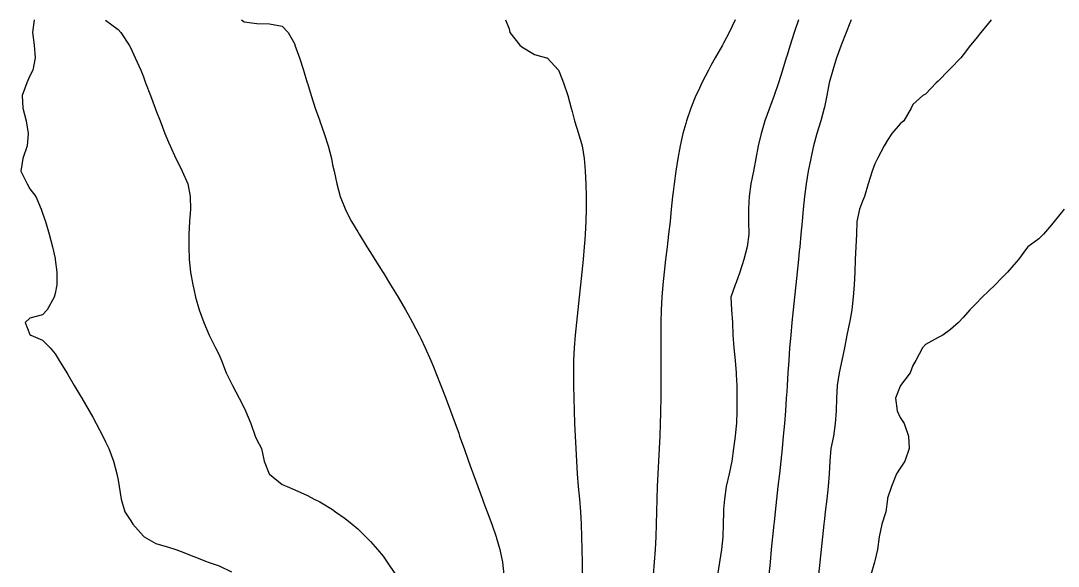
# Model space of a CAD drawing. Extents: x 771911 to 772814, y 1416488 to 1417835.
# Drawn here: x 772122.7 to 772205, y 1417513.9 to 1417557.1 of the extents above; entities that cross this region are included whole.
import ezdxf

# ---------------------------------------------------------------- set-up
doc = ezdxf.new("R2010")
doc.units = 0
doc.header["$MEASUREMENT"] = 0
for name, color, linetype in [('747', 1, 'CONTINUOUS'), ('747.5', 1, 'CONTINUOUS'), ('748', 1, 'CONTINUOUS'), ('748.5', 1, 'CONTINUOUS'), ('749', 1, 'CONTINUOUS'), ('749.5', 1, 'CONTINUOUS'), ('750', 1, 'CONTINUOUS'), ('750.5', 1, 'CONTINUOUS'), ('751', 1, 'CONTINUOUS')]:
    doc.layers.add(name, color=color, linetype=linetype)

msp = doc.modelspace()

# ---------------------------------------------------------------- linework, layer by layer
at = {"layer": '747', "color": 0, "linetype": 'Continuous'}
msp.add_polyline3d([(772205.426, 1417542.206, 747), (772204.636, 1417541.206, 747), (772204.434, 1417540.964, 747), (772203.791, 1417540.206, 747), (772203.434, 1417539.837, 747), (772202.554, 1417539.206, 747), (772202.434, 1417539.081, 747), (772201.802, 1417538.206, 747), (772201.434, 1417537.783, 747), (772200.93, 1417537.206, 747), (772200.434, 1417536.688, 747), (772199.954, 1417536.206, 747), (772199.434, 1417535.684, 747), (772198.942, 1417535.206, 747), (772198.434, 1417534.69, 747), (772197.957, 1417534.206, 747), (772197.434, 1417533.616, 747), (772197.055, 1417533.206, 747), (772196.434, 1417532.647, 747), (772195.809, 1417532.206, 747), (772195.434, 1417532.006, 747), (772194.434, 1417531.46, 747), (772194.191, 1417531.206, 747), (772193.672, 1417530.206, 747), (772193.434, 1417529.809, 747), (772193.212, 1417529.206, 747), (772192.467, 1417528.206, 747), (772192.434, 1417528.155, 747), (772192.062, 1417527.206, 747), (772192.196, 1417526.206, 747), (772192.434, 1417525.684, 747), (772192.744, 1417525.206, 747), (772193.088, 1417524.206, 747), (772193.143, 1417523.206, 747), (772192.804, 1417522.206, 747), (772192.434, 1417521.66, 747), (772192.152, 1417521.206, 747), (772191.755, 1417520.206, 747), (772191.434, 1417519.264, 747), (772191.419, 1417519.206, 747), (772191.304, 1417518.206, 747), (772190.981, 1417517.206, 747), (772190.774, 1417516.206, 747), (772190.622, 1417515.206, 747), (772190.434, 1417514.317, 747), (772190.409, 1417514.206, 747), (772190.108, 1417513.206, 747)], dxfattribs=at)
at = {"layer": '747.5', "color": 0, "linetype": 'Continuous'}
msp.add_polyline3d([(772199.642, 1417557.206, 747.5), (772199.434, 1417556.943, 747.5), (772198.828, 1417556.206, 747.5), (772198.434, 1417555.706, 747.5), (772198.019, 1417555.206, 747.5), (772197.434, 1417554.44, 747.5), (772197.229, 1417554.206, 747.5), (772196.434, 1417553.34, 747.5), (772196.296, 1417553.206, 747.5), (772195.434, 1417552.355, 747.5), (772195.289, 1417552.206, 747.5), (772194.434, 1417551.314, 747.5), (772194.225, 1417551.206, 747.5), (772193.434, 1417550.493, 747.5), (772193.296, 1417550.206, 747.5), (772192.713, 1417549.206, 747.5), (772192.434, 1417548.965, 747.5), (772191.781, 1417548.206, 747.5), (772191.434, 1417547.662, 747.5), (772191.168, 1417547.206, 747.5), (772190.624, 1417546.206, 747.5), (772190.434, 1417545.786, 747.5), (772190.22, 1417545.206, 747.5), (772189.89, 1417544.206, 747.5), (772189.593, 1417543.206, 747.5), (772189.434, 1417542.837, 747.5), (772189.204, 1417542.206, 747.5), (772189, 1417541.206, 747.5), (772188.967, 1417540.206, 747.5), (772188.908, 1417539.206, 747.5), (772188.857, 1417538.206, 747.5), (772188.824, 1417537.206, 747.5), (772188.778, 1417536.206, 747.5), (772188.705, 1417535.206, 747.5), (772188.592, 1417534.206, 747.5), (772188.434, 1417533.309, 747.5), (772188.416, 1417533.206, 747.5), (772188.214, 1417532.206, 747.5), (772188.014, 1417531.206, 747.5), (772187.815, 1417530.206, 747.5), (772187.597, 1417529.206, 747.5), (772187.434, 1417528.215, 747.5), (772187.432, 1417528.206, 747.5), (772187.384, 1417527.206, 747.5), (772187.35, 1417526.206, 747.5), (772187.273, 1417525.206, 747.5), (772187.135, 1417524.206, 747.5), (772186.947, 1417523.206, 747.5), (772186.844, 1417522.206, 747.5), (772186.8, 1417521.206, 747.5), (772186.73, 1417520.206, 747.5), (772186.612, 1417519.206, 747.5), (772186.497, 1417518.206, 747.5), (772186.434, 1417517.628, 747.5), (772186.387, 1417517.206, 747.5), (772186.279, 1417516.206, 747.5), (772186.17, 1417515.206, 747.5), (772186.059, 1417514.206, 747.5), (772185.953, 1417513.206, 747.5)], dxfattribs=at)
at = {"layer": '748', "color": 0, "linetype": 'Continuous'}
msp.add_polyline3d([(772188.533, 1417557.206, 748), (772188.434, 1417556.952, 748), (772188.149, 1417556.206, 748), (772187.747, 1417555.206, 748), (772187.434, 1417554.327, 748), (772187.393, 1417554.206, 748), (772187.086, 1417553.206, 748), (772186.81, 1417552.206, 748), (772186.619, 1417551.206, 748), (772186.434, 1417550.292, 748), (772186.415, 1417550.206, 748), (772186.131, 1417549.206, 748), (772185.833, 1417548.206, 748), (772185.566, 1417547.206, 748), (772185.434, 1417546.607, 748), (772185.343, 1417546.206, 748), (772185.15, 1417545.206, 748), (772184.989, 1417544.206, 748), (772184.858, 1417543.206, 748), (772184.75, 1417542.206, 748), (772184.653, 1417541.206, 748), (772184.56, 1417540.206, 748), (772184.467, 1417539.206, 748), (772184.434, 1417538.862, 748), (772184.37, 1417538.206, 748), (772184.266, 1417537.206, 748), (772184.158, 1417536.206, 748), (772184.048, 1417535.206, 748), (772183.941, 1417534.206, 748), (772183.842, 1417533.206, 748), (772183.751, 1417532.206, 748), (772183.67, 1417531.206, 748), (772183.596, 1417530.206, 748), (772183.528, 1417529.206, 748), (772183.463, 1417528.206, 748), (772183.434, 1417527.748, 748), (772183.399, 1417527.206, 748), (772183.33, 1417526.206, 748), (772183.253, 1417525.206, 748), (772183.166, 1417524.206, 748), (772183.07, 1417523.206, 748), (772182.966, 1417522.206, 748), (772182.856, 1417521.206, 748), (772182.744, 1417520.206, 748), (772182.631, 1417519.206, 748), (772182.522, 1417518.206, 748), (772182.434, 1417517.365, 748), (772182.417, 1417517.206, 748), (772182.316, 1417516.206, 748), (772182.217, 1417515.206, 748), (772182.12, 1417514.206, 748), (772182.027, 1417513.206, 748)], dxfattribs=at)
at = {"layer": '748.5', "color": 0, "linetype": 'Continuous'}
msp.add_polyline3d([(772184.369, 1417557.206, 748.5), (772184.039, 1417556.206, 748.5), (772183.712, 1417555.206, 748.5), (772183.434, 1417554.317, 748.5), (772183.399, 1417554.206, 748.5), (772183.093, 1417553.206, 748.5), (772182.775, 1417552.206, 748.5), (772182.434, 1417551.217, 748.5), (772182.43, 1417551.206, 748.5), (772182.062, 1417550.206, 748.5), (772181.711, 1417549.206, 748.5), (772181.434, 1417548.285, 748.5), (772181.408, 1417548.206, 748.5), (772181.162, 1417547.206, 748.5), (772180.988, 1417546.206, 748.5), (772180.796, 1417545.206, 748.5), (772180.588, 1417544.206, 748.5), (772180.455, 1417543.206, 748.5), (772180.434, 1417542.789, 748.5), (772180.402, 1417542.206, 748.5), (772180.413, 1417541.206, 748.5), (772180.421, 1417540.206, 748.5), (772180.305, 1417539.206, 748.5), (772180.043, 1417538.206, 748.5), (772179.725, 1417537.206, 748.5), (772179.434, 1417536.385, 748.5), (772179.355, 1417536.206, 748.5), (772179.017, 1417535.206, 748.5), (772179.068, 1417534.206, 748.5), (772179.134, 1417533.206, 748.5), (772179.17, 1417532.206, 748.5), (772179.242, 1417531.206, 748.5), (772179.343, 1417530.206, 748.5), (772179.426, 1417529.206, 748.5), (772179.434, 1417529.047, 748.5), (772179.471, 1417528.206, 748.5), (772179.49, 1417527.206, 748.5), (772179.483, 1417526.206, 748.5), (772179.452, 1417525.206, 748.5), (772179.434, 1417525.02, 748.5), (772179.344, 1417524.206, 748.5), (772179.217, 1417523.206, 748.5), (772179.091, 1417522.206, 748.5), (772178.873, 1417521.206, 748.5), (772178.648, 1417520.206, 748.5), (772178.498, 1417519.206, 748.5), (772178.434, 1417518.412, 748.5), (772178.417, 1417518.206, 748.5), (772178.393, 1417517.206, 748.5), (772178.372, 1417516.206, 748.5), (772178.271, 1417515.206, 748.5), (772178.105, 1417514.206, 748.5), (772177.952, 1417513.206, 748.5)], dxfattribs=at)
at = {"layer": '749', "color": 0, "linetype": 'Continuous'}
msp.add_polyline3d([(772179.357, 1417557.206, 749), (772178.879, 1417556.206, 749), (772178.434, 1417555.356, 749), (772178.349, 1417555.206, 749), (772177.77, 1417554.206, 749), (772177.434, 1417553.585, 749), (772177.227, 1417553.206, 749), (772176.714, 1417552.206, 749), (772176.434, 1417551.619, 749), (772176.244, 1417551.206, 749), (772175.835, 1417550.206, 749), (772175.496, 1417549.206, 749), (772175.434, 1417548.988, 749), (772175.213, 1417548.206, 749), (772174.981, 1417547.206, 749), (772174.793, 1417546.206, 749), (772174.637, 1417545.206, 749), (772174.506, 1417544.206, 749), (772174.434, 1417543.567, 749), (772174.393, 1417543.206, 749), (772174.288, 1417542.206, 749), (772174.185, 1417541.206, 749), (772174.078, 1417540.206, 749), (772173.961, 1417539.206, 749), (772173.84, 1417538.206, 749), (772173.724, 1417537.206, 749), (772173.622, 1417536.206, 749), (772173.544, 1417535.206, 749), (772173.491, 1417534.206, 749), (772173.462, 1417533.206, 749), (772173.451, 1417532.206, 749), (772173.453, 1417531.206, 749), (772173.461, 1417530.206, 749), (772173.467, 1417529.206, 749), (772173.467, 1417528.206, 749), (772173.457, 1417527.206, 749), (772173.439, 1417526.206, 749), (772173.434, 1417526.025, 749), (772173.412, 1417525.206, 749), (772173.376, 1417524.206, 749), (772173.33, 1417523.206, 749), (772173.278, 1417522.206, 749), (772173.224, 1417521.206, 749), (772173.177, 1417520.206, 749), (772173.139, 1417519.206, 749), (772173.112, 1417518.206, 749), (772173.09, 1417517.206, 749), (772173.06, 1417516.206, 749), (772173.007, 1417515.206, 749), (772172.934, 1417514.206, 749), (772172.855, 1417513.206, 749)], dxfattribs=at)
at = {"layer": '749.5', "color": 0, "linetype": 'Continuous'}
msp.add_polyline3d([(772161.155, 1417557.206, 749.5), (772161.434, 1417556.489, 749.5), (772161.487, 1417556.206, 749.5), (772162.277, 1417555.206, 749.5), (772162.434, 1417555.072, 749.5), (772163.434, 1417554.454, 749.5), (772164.38, 1417554.206, 749.5), (772164.434, 1417554.185, 749.5), (772165.335, 1417553.206, 749.5), (772165.434, 1417553.035, 749.5), (772165.749, 1417552.206, 749.5), (772166.083, 1417551.206, 749.5), (772166.348, 1417550.206, 749.5), (772166.434, 1417549.928, 749.5), (772166.626, 1417549.206, 749.5), (772166.932, 1417548.206, 749.5), (772167.217, 1417547.206, 749.5), (772167.386, 1417546.206, 749.5), (772167.434, 1417545.591, 749.5), (772167.464, 1417545.206, 749.5), (772167.507, 1417544.206, 749.5), (772167.536, 1417543.206, 749.5), (772167.535, 1417542.206, 749.5), (772167.511, 1417541.206, 749.5), (772167.465, 1417540.206, 749.5), (772167.434, 1417539.785, 749.5), (772167.391, 1417539.206, 749.5), (772167.293, 1417538.206, 749.5), (772167.191, 1417537.206, 749.5), (772167.095, 1417536.206, 749.5), (772166.995, 1417535.206, 749.5), (772166.88, 1417534.206, 749.5), (772166.761, 1417533.206, 749.5), (772166.656, 1417532.206, 749.5), (772166.58, 1417531.206, 749.5), (772166.54, 1417530.206, 749.5), (772166.532, 1417529.206, 749.5), (772166.545, 1417528.206, 749.5), (772166.568, 1417527.206, 749.5), (772166.593, 1417526.206, 749.5), (772166.623, 1417525.206, 749.5), (772166.66, 1417524.206, 749.5), (772166.707, 1417523.206, 749.5), (772166.764, 1417522.206, 749.5), (772166.834, 1417521.206, 749.5), (772166.915, 1417520.206, 749.5), (772167, 1417519.206, 749.5), (772167.081, 1417518.206, 749.5), (772167.142, 1417517.206, 749.5), (772167.175, 1417516.206, 749.5), (772167.194, 1417515.206, 749.5), (772167.208, 1417514.206, 749.5), (772167.216, 1417513.206, 749.5)], dxfattribs=at)
at = {"layer": '750', "color": 0, "linetype": 'Continuous'}
msp.add_polyline3d([(772140.217, 1417557.206, 750), (772140.434, 1417557.051, 750), (772141.434, 1417556.912, 750), (772142.434, 1417556.885, 750), (772143.434, 1417556.714, 750), (772143.926, 1417556.206, 750), (772144.434, 1417555.271, 750), (772144.455, 1417555.206, 750), (772144.813, 1417554.206, 750), (772145.129, 1417553.206, 750), (772145.426, 1417552.206, 750), (772145.434, 1417552.183, 750), (772145.727, 1417551.206, 750), (772146.056, 1417550.206, 750), (772146.419, 1417549.206, 750), (772146.434, 1417549.167, 750), (772146.772, 1417548.206, 750), (772147.084, 1417547.206, 750), (772147.338, 1417546.206, 750), (772147.434, 1417545.719, 750), (772147.551, 1417545.206, 750), (772147.764, 1417544.206, 750), (772148.035, 1417543.206, 750), (772148.434, 1417542.224, 750), (772148.441, 1417542.206, 750), (772148.943, 1417541.206, 750), (772149.434, 1417540.387, 750), (772149.535, 1417540.206, 750), (772150.147, 1417539.206, 750), (772150.434, 1417538.766, 750), (772150.778, 1417538.206, 750), (772151.417, 1417537.206, 750), (772151.434, 1417537.181, 750), (772152.034, 1417536.206, 750), (772152.434, 1417535.568, 750), (772152.643, 1417535.206, 750), (772153.225, 1417534.206, 750), (772153.434, 1417533.851, 750), (772153.776, 1417533.206, 750), (772154.294, 1417532.206, 750), (772154.434, 1417531.935, 750), (772154.771, 1417531.206, 750), (772155.215, 1417530.206, 750), (772155.434, 1417529.699, 750), (772155.628, 1417529.206, 750), (772156.021, 1417528.206, 750), (772156.407, 1417527.206, 750), (772156.434, 1417527.14, 750), (772156.775, 1417526.206, 750), (772157.142, 1417525.206, 750), (772157.434, 1417524.42, 750), (772157.507, 1417524.206, 750), (772157.862, 1417523.206, 750), (772158.219, 1417522.206, 750), (772158.434, 1417521.624, 750), (772158.577, 1417521.206, 750), (772158.937, 1417520.206, 750), (772159.308, 1417519.206, 750), (772159.434, 1417518.875, 750), (772159.682, 1417518.206, 750), (772160.056, 1417517.206, 750), (772160.399, 1417516.206, 750), (772160.434, 1417516.092, 750), (772160.704, 1417515.206, 750), (772160.901, 1417514.206, 750), (772161.002, 1417513.206, 750)], dxfattribs=at)
at = {"layer": '750.5', "color": 0, "linetype": 'Continuous'}
msp.add_polyline3d([(772129.434, 1417557.187, 750.5), (772130.434, 1417556.454, 750.5), (772130.655, 1417556.206, 750.5), (772131.312, 1417555.206, 750.5), (772131.434, 1417554.975, 750.5), (772131.797, 1417554.206, 750.5), (772132.222, 1417553.206, 750.5), (772132.434, 1417552.677, 750.5), (772132.616, 1417552.206, 750.5), (772132.997, 1417551.206, 750.5), (772133.377, 1417550.206, 750.5), (772133.434, 1417550.058, 750.5), (772133.756, 1417549.206, 750.5), (772134.147, 1417548.206, 750.5), (772134.434, 1417547.516, 750.5), (772134.559, 1417547.206, 750.5), (772135.001, 1417546.206, 750.5), (772135.434, 1417545.401, 750.5), (772135.523, 1417545.206, 750.5), (772135.949, 1417544.206, 750.5), (772136.137, 1417543.206, 750.5), (772136.174, 1417542.206, 750.5), (772136.098, 1417541.206, 750.5), (772136.042, 1417540.206, 750.5), (772136.032, 1417539.206, 750.5), (772136.077, 1417538.206, 750.5), (772136.182, 1417537.206, 750.5), (772136.352, 1417536.206, 750.5), (772136.434, 1417535.848, 750.5), (772136.576, 1417535.206, 750.5), (772136.862, 1417534.206, 750.5), (772137.224, 1417533.206, 750.5), (772137.434, 1417532.714, 750.5), (772137.66, 1417532.206, 750.5), (772138.157, 1417531.206, 750.5), (772138.434, 1417530.634, 750.5), (772138.629, 1417530.206, 750.5), (772139.009, 1417529.206, 750.5), (772139.434, 1417528.369, 750.5), (772139.513, 1417528.206, 750.5), (772140.022, 1417527.206, 750.5), (772140.434, 1417526.437, 750.5), (772140.531, 1417526.206, 750.5), (772140.945, 1417525.206, 750.5), (772141.302, 1417524.206, 750.5), (772141.434, 1417523.895, 750.5), (772141.791, 1417523.206, 750.5), (772142.009, 1417522.206, 750.5), (772142.417, 1417521.206, 750.5), (772142.434, 1417521.184, 750.5), (772143.434, 1417520.362, 750.5), (772143.846, 1417520.206, 750.5), (772144.434, 1417519.949, 750.5), (772145.434, 1417519.489, 750.5), (772145.976, 1417519.206, 750.5), (772146.434, 1417518.982, 750.5), (772147.434, 1417518.382, 750.5), (772147.677, 1417518.206, 750.5), (772148.434, 1417517.675, 750.5), (772148.99, 1417517.206, 750.5), (772149.434, 1417516.835, 750.5), (772150.074, 1417516.206, 750.5), (772150.434, 1417515.848, 750.5), (772150.989, 1417515.206, 750.5), (772151.434, 1417514.668, 750.5), (772151.77, 1417514.206, 750.5), (772152.434, 1417513.221, 750.5)], dxfattribs=at)
at = {"layer": '751', "color": 0, "linetype": 'Continuous'}
msp.add_polyline3d([(772123.774, 1417557.206, 751), (772123.635, 1417556.206, 751), (772123.77, 1417555.206, 751), (772123.854, 1417554.206, 751), (772123.675, 1417553.206, 751), (772123.434, 1417552.777, 751), (772123.202, 1417552.206, 751), (772122.835, 1417551.206, 751), (772122.869, 1417550.206, 751), (772123.152, 1417549.206, 751), (772123.309, 1417548.206, 751), (772123.227, 1417547.206, 751), (772122.867, 1417546.206, 751), (772122.713, 1417545.206, 751), (772123.222, 1417544.206, 751), (772123.434, 1417543.818, 751), (772123.897, 1417543.206, 751), (772124.32, 1417542.206, 751), (772124.434, 1417541.872, 751), (772124.664, 1417541.206, 751), (772124.966, 1417540.206, 751), (772125.233, 1417539.206, 751), (772125.434, 1417538.286, 751), (772125.451, 1417538.206, 751), (772125.585, 1417537.206, 751), (772125.574, 1417536.206, 751), (772125.434, 1417535.496, 751), (772125.373, 1417535.206, 751), (772124.808, 1417534.206, 751), (772124.434, 1417533.825, 751), (772123.434, 1417533.56, 751), (772123.061, 1417533.206, 751), (772123.434, 1417532.246, 751), (772123.515, 1417532.206, 751), (772124.434, 1417531.81, 751), (772125.051, 1417531.206, 751), (772125.434, 1417530.714, 751), (772125.747, 1417530.206, 751), (772126.361, 1417529.206, 751), (772126.434, 1417529.092, 751), (772126.953, 1417528.206, 751), (772127.434, 1417527.418, 751), (772127.553, 1417527.206, 751), (772128.14, 1417526.206, 751), (772128.434, 1417525.696, 751), (772128.702, 1417525.206, 751), (772129.224, 1417524.206, 751), (772129.434, 1417523.755, 751), (772129.688, 1417523.206, 751), (772130.071, 1417522.206, 751), (772130.339, 1417521.206, 751), (772130.434, 1417520.703, 751), (772130.517, 1417520.206, 751), (772130.669, 1417519.206, 751), (772130.958, 1417518.206, 751), (772131.434, 1417517.473, 751), (772131.591, 1417517.206, 751), (772132.434, 1417516.254, 751), (772132.499, 1417516.206, 751), (772133.434, 1417515.684, 751), (772134.434, 1417515.401, 751), (772135.013, 1417515.206, 751), (772135.434, 1417515.053, 751), (772136.434, 1417514.646, 751), (772137.434, 1417514.258, 751), (772137.584, 1417514.206, 751), (772138.434, 1417513.899, 751), (772139.434, 1417513.423, 751)], dxfattribs=at)

doc.saveas('drawing.dxf')
